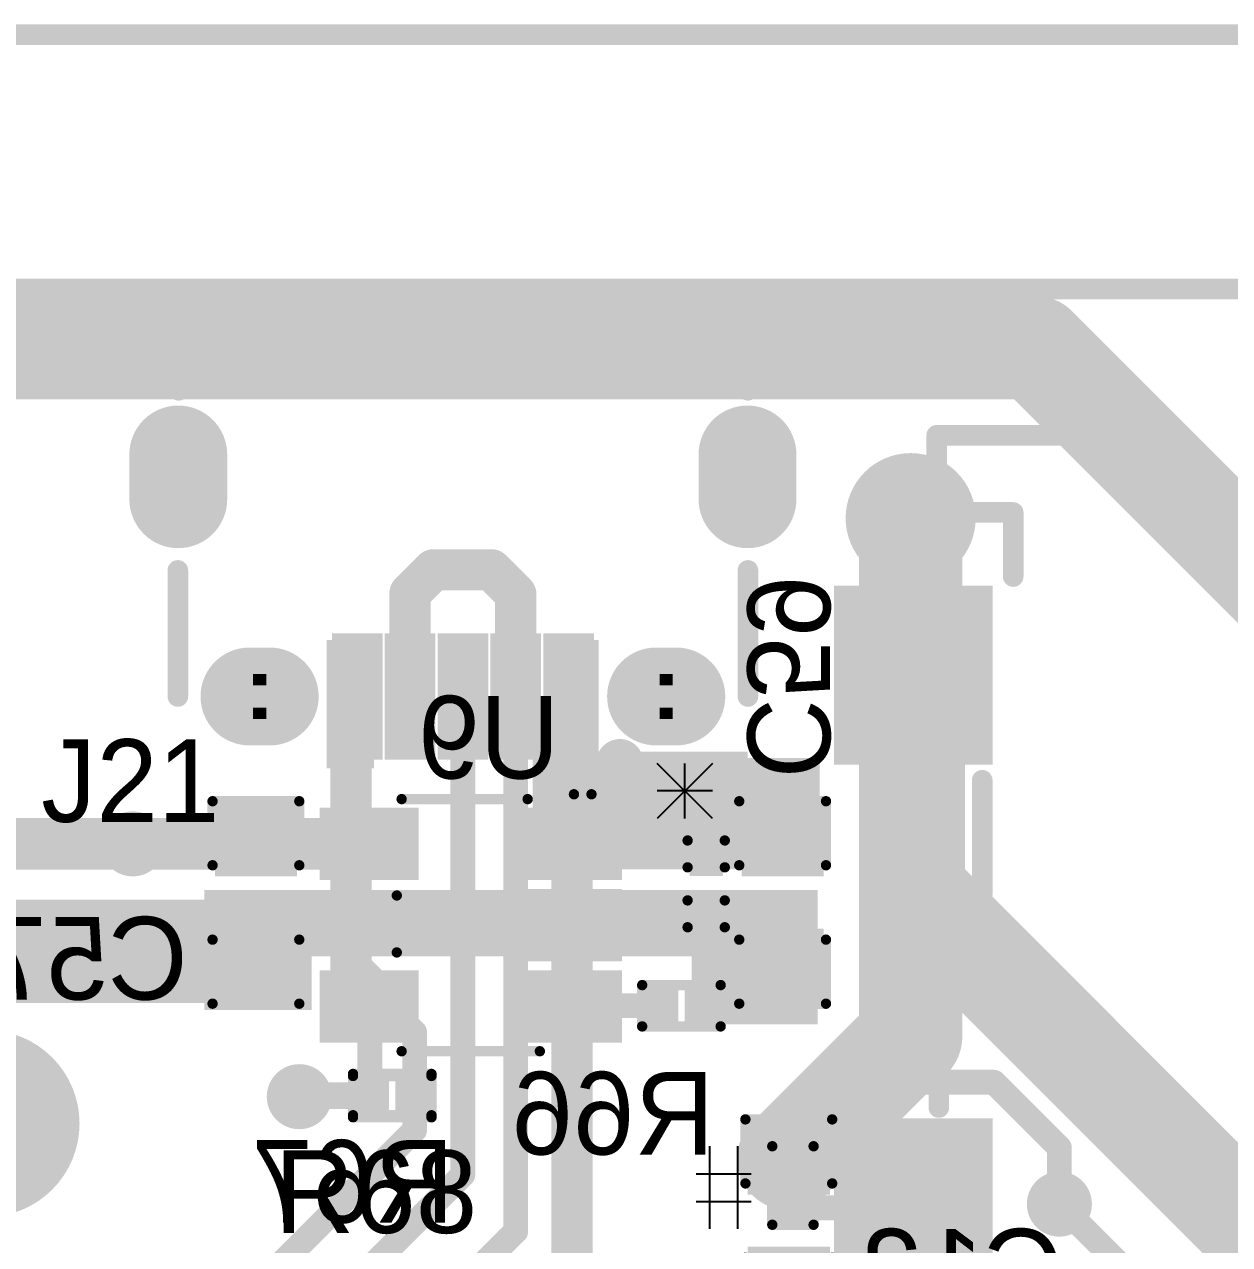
# Model space of a CAD drawing. Header units: millimetres. Extents: x 0.85 to 4.91, y 0.77 to 5.15.
# Drawn here: x 3.887 to 4.47, y 4.537 to 5.128 of the extents above; entities that cross this region are included whole.
import ezdxf

# ---------------------------------------------------------------- set-up
doc = ezdxf.new("R2010")
doc.units = ezdxf.units.MM
doc.header["$MEASUREMENT"] = 0
for name, color, linetype in [('BottomLayer', 5, 'Continuous'), ('BottomOverlay', 54, 'Continuous'), ('BottomPaste', 16, 'Continuous'), ('BottomSolder', 6, 'Continuous'), ('Mechanical1', 6, 'Continuous'), ('Mechanical2', 216, 'Continuous'), ('MultiLayer', 9, 'Continuous'), ('PadHoleLayer', 156, 'Continuous'), ('TopLayer', 1, 'Continuous'), ('TopOverlay', 2, 'Continuous'), ('TopPaste', 8, 'Continuous'), ('TopSolder', 216, 'Continuous'), ('ViaHoleLayer', 16, 'Continuous')]:
    doc.layers.add(name, color=color, linetype=linetype)

# ---------------------------------------------------------------- blocks, each defined once
blk = doc.blocks.new('SJ_43504_SMT_TR_1')
at = {"layer": 'TopLayer'}
for points in [[(-0.19882, 0.13287), (-0.12992, 0.13287), (-0.19882, 0.21161), (-0.12992, 0.21161)], [(0.12992, 0.13287), (0.19882, 0.13287), (0.12992, 0.21161), (0.19882, 0.21161)], [(0.12992, 0.02461), (0.19882, 0.02461), (0.12992, 0.10335), (0.19882, 0.10335)], [(-0.19882, -0.125), (-0.12992, -0.125), (-0.19882, -0.04626), (-0.12992, -0.04626)], [(0.12992, -0.17421), (0.19882, -0.17421), (0.12992, -0.09547), (0.19882, -0.09547)], [(-0.19882, -0.21161), (-0.12992, -0.21161), (-0.19882, -0.13287), (-0.12992, -0.13287)]]:
    blk.add_solid(points, dxfattribs=at)
at = {"layer": 'TopOverlay', "const_width": 0.01}
for points in [[(-0.153, 0.251), (-0.153, 0.28836)], [(-0.153, 0.28836), (-0.089, 0.28836)], [(0.101, 0.289), (0.16, 0.289)], [(0.16, 0.255), (0.16, 0.289)], [(0.124, 0.255), (0.16, 0.255)], [(0.124, 0.223), (0.124, 0.255)], [(-0.153, 0.251), (-0.116, 0.251)], [(-0.116, 0.22), (-0.116, 0.251)], [(-0.131, 0.066), (-0.131, 0.12137)], [(-0.152, 0.066), (-0.131, 0.066)], [(-0.152, -0.037), (-0.152, 0.066)], [(0.145, -0.00313), (0.145, 0.01616)], [(0.145, -0.00313), (0.157, -0.01513)], [(0.157, -0.0853), (0.157, -0.01513)], [(-0.12076, -0.189), (0.12826, -0.189)]]:
    blk.add_lwpolyline(points, dxfattribs=at)
at = {"layer": 'TopOverlay'}
for points, const_width in [([(-0.1555, 0.28836, 1), (-0.1505, 0.28836, 1)], 0.005), ([(-0.1555, 0.28836, 1), (-0.1505, 0.28836, 1)], 0.005), ([(-0.0915, 0.28836, 1), (-0.0865, 0.28836, 1)], 0.005), ([(0.0985, 0.289, 1), (0.1035, 0.289, 1)], 0.005), ([(0.1575, 0.289, 1), (0.1625, 0.289, 1)], 0.005), ([(0.1575, 0.289, 1), (0.1625, 0.289, 1)], 0.005), ([(0.1215, 0.255, 1), (0.1265, 0.255, 1)], 0.005), ([(0.1215, 0.255, 1), (0.1265, 0.255, 1)], 0.005), ([(0.1575, 0.255, 1), (0.1625, 0.255, 1)], 0.005), ([(0.1575, 0.255, 1), (0.1625, 0.255, 1)], 0.005), ([(-0.1555, 0.251, 1), (-0.1505, 0.251, 1)], 0.005), ([(-0.1555, 0.251, 1), (-0.1505, 0.251, 1)], 0.005), ([(-0.1185, 0.251, 1), (-0.1135, 0.251, 1)], 0.005), ([(-0.1185, 0.251, 1), (-0.1135, 0.251, 1)], 0.005), ([(-0.1185, 0.22, 1), (-0.1135, 0.22, 1)], 0.005), ([(0.1215, 0.223, 1), (0.1265, 0.223, 1)], 0.005), ([(0.23604, 0.174, 1), (0.21196, 0.174, 1)], 0.01), ([(0.20946, 0.174, 1), (0.21446, 0.174, 1)], 0.005), ([(0.23354, 0.174, 1), (0.23854, 0.174, 1)], 0.005), ([(-0.1335, 0.12137, 1), (-0.1285, 0.12137, 1)], 0.005), ([(-0.1545, 0.066, 1), (-0.1495, 0.066, 1)], 0.005), ([(-0.1545, 0.066, 1), (-0.1495, 0.066, 1)], 0.005), ([(-0.1335, 0.066, 1), (-0.1285, 0.066, 1)], 0.005), ([(-0.1335, 0.066, 1), (-0.1285, 0.066, 1)], 0.005), ([(0.1425, 0.01616, 1), (0.1475, 0.01616, 1)], 0.005), ([(0.1425, -0.00313, 1), (0.1475, -0.00313, 1)], 0.005), ([(0.1425, -0.00313, 1), (0.1475, -0.00313, 1)], 0.005), ([(0.1545, -0.01513, 1), (0.1595, -0.01513, 1)], 0.005), ([(0.1545, -0.01513, 1), (0.1595, -0.01513, 1)], 0.005), ([(-0.1545, -0.037, 1), (-0.1495, -0.037, 1)], 0.005), ([(0.1545, -0.0853, 1), (0.1595, -0.0853, 1)], 0.005), ([(-0.12326, -0.189, 1), (-0.11826, -0.189, 1)], 0.005), ([(0.12576, -0.189, 1), (0.13076, -0.189, 1)], 0.005)]:
    blk.add_lwpolyline(points, format="xyb", close=True, dxfattribs=dict(at, const_width=const_width))
at = {"layer": 'TopPaste'}
for points in [[(-0.19882, 0.13287), (-0.12992, 0.13287), (-0.19882, 0.21161), (-0.12992, 0.21161)], [(0.12992, 0.13287), (0.19882, 0.13287), (0.12992, 0.21161), (0.19882, 0.21161)], [(0.12992, 0.02461), (0.19882, 0.02461), (0.12992, 0.10335), (0.19882, 0.10335)], [(-0.19882, -0.125), (-0.12992, -0.125), (-0.19882, -0.04626), (-0.12992, -0.04626)], [(0.12992, -0.17421), (0.19882, -0.17421), (0.12992, -0.09547), (0.19882, -0.09547)], [(-0.19882, -0.21161), (-0.12992, -0.21161), (-0.19882, -0.13287), (-0.12992, -0.13287)]]:
    blk.add_solid(points, dxfattribs=at)
at = {"layer": 'TopSolder'}
for points in [[(-0.20282, 0.12887), (-0.12592, 0.12887), (-0.20282, 0.21561), (-0.12592, 0.21561)], [(0.12592, 0.12887), (0.20282, 0.12887), (0.12592, 0.21561), (0.20282, 0.21561)], [(0.12592, 0.02061), (0.20282, 0.02061), (0.12592, 0.10735), (0.20282, 0.10735)], [(-0.20282, -0.129), (-0.12592, -0.129), (-0.20282, -0.04226), (-0.12592, -0.04226)], [(0.12592, -0.17821), (0.20282, -0.17821), (0.12592, -0.09147), (0.20282, -0.09147)], [(-0.20282, -0.21561), (-0.12592, -0.21561), (-0.20282, -0.12887), (-0.12592, -0.12887)]]:
    blk.add_solid(points, dxfattribs=at)
blk = doc.blocks.new('R___0201_39')
at = {"layer": 'TopLayer'}
for points in [[(-0.01614, -0.00728), (-0.00551, -0.00728), (-0.01614, 0.00728), (-0.00551, 0.00728)], [(0.00551, -0.00728), (0.01614, -0.00728), (0.00551, 0.00728), (0.01614, 0.00728)]]:
    blk.add_solid(points, dxfattribs=at)
at = {"layer": 'TopOverlay', "const_width": 0.005}
for points in [[(-0.019, 0.01), (0.019, 0.01)], [(-0.019, -0.01), (-0.019, 0.01)], [(0.019, -0.01), (0.019, 0.01)], [(-0.019, -0.01), (0.019, -0.01)]]:
    blk.add_lwpolyline(points, dxfattribs=at)
at = {"layer": 'TopOverlay', "const_width": 0.0025}
for points in [[(-0.02025, 0.01, 1), (-0.01775, 0.01, 1)], [(-0.02025, 0.01, 1), (-0.01775, 0.01, 1)], [(0.01775, 0.01, 1), (0.02025, 0.01, 1)], [(0.01775, 0.01, 1), (0.02025, 0.01, 1)], [(-0.02025, -0.01, 1), (-0.01775, -0.01, 1)], [(-0.02025, -0.01, 1), (-0.01775, -0.01, 1)], [(0.01775, -0.01, 1), (0.02025, -0.01, 1)], [(0.01775, -0.01, 1), (0.02025, -0.01, 1)]]:
    blk.add_lwpolyline(points, format="xyb", close=True, dxfattribs=at)
at = {"layer": 'TopPaste'}
for points in [[(-0.01614, -0.00728), (-0.00551, -0.00728), (-0.01614, 0.00728), (-0.00551, 0.00728)], [(0.00551, -0.00728), (0.01614, -0.00728), (0.00551, 0.00728), (0.01614, 0.00728)]]:
    blk.add_solid(points, dxfattribs=at)
at = {"layer": 'TopSolder'}
for points in [[(-0.02014, -0.01128), (-0.00151, -0.01128), (-0.02014, 0.01128), (-0.00151, 0.01128)], [(0.00151, -0.01128), (0.02014, -0.01128), (0.00151, 0.01128), (0.02014, 0.01128)]]:
    blk.add_solid(points, dxfattribs=at)
blk = doc.blocks.new('10118194_0001LF_54')
at = {"layer": 'BottomLayer', "const_width": 0.03937}
for points in [[(-0.10335, 0), (-0.0935, 0)], [(0.0935, 0), (0.10335, 0)], [(-0.1378, -0.09547), (-0.1378, -0.11713)], [(0.1378, -0.09547), (0.1378, -0.11713)]]:
    blk.add_lwpolyline(points, dxfattribs=at)
at = {"layer": 'BottomLayer', "const_width": 0.01969}
for points in [[(-0.11319, 0, 1), (-0.0935, 0, 1)], [(-0.10335, 0, 1), (-0.08366, 0, 1)], [(0.08366, 0, 1), (0.10335, 0, 1)], [(0.0935, 0, 1), (0.11319, 0, 1)], [(-0.14764, -0.09547, 1), (-0.12795, -0.09547, 1)], [(0.12795, -0.09547, 1), (0.14764, -0.09547, 1)], [(-0.14764, -0.11713, 1), (-0.12795, -0.11713, 1)], [(0.12795, -0.11713, 1), (0.14764, -0.11713, 1)]]:
    blk.add_lwpolyline(points, format="xyb", close=True, dxfattribs=at)
at = {"layer": 'BottomSolder', "const_width": 0.04737}
for points in [[(-0.10335, 0), (-0.0935, 0)], [(0.0935, 0), (0.10335, 0)], [(-0.1378, -0.09547), (-0.1378, -0.11713)], [(0.1378, -0.09547), (0.1378, -0.11713)]]:
    blk.add_lwpolyline(points, dxfattribs=at)
at = {"layer": 'BottomSolder', "const_width": 0.02369}
for points in [[(-0.11519, 0, 1), (-0.0915, 0, 1)], [(-0.10535, 0, 1), (-0.08166, 0, 1)], [(0.08166, 0, 1), (0.10535, 0, 1)], [(0.0915, 0, 1), (0.11519, 0, 1)], [(-0.14964, -0.09547, 1), (-0.12595, -0.09547, 1)], [(0.12595, -0.09547, 1), (0.14964, -0.09547, 1)], [(-0.14964, -0.11713, 1), (-0.12595, -0.11713, 1)], [(0.12595, -0.11713, 1), (0.14964, -0.11713, 1)]]:
    blk.add_lwpolyline(points, format="xyb", close=True, dxfattribs=at)
at = {"layer": 'MultiLayer', "const_width": 0.03937}
for points in [[(-0.10335, 0), (-0.0935, 0)], [(0.0935, 0), (0.10335, 0)], [(-0.1378, -0.09547), (-0.1378, -0.11713)], [(0.1378, -0.09547), (0.1378, -0.11713)]]:
    blk.add_lwpolyline(points, dxfattribs=at)
at = {"layer": 'MultiLayer', "const_width": 0.01969}
for points in [[(-0.11319, 0, 1), (-0.0935, 0, 1)], [(-0.10335, 0, 1), (-0.08366, 0, 1)], [(0.08366, 0, 1), (0.10335, 0, 1)], [(0.0935, 0, 1), (0.11319, 0, 1)], [(-0.14764, -0.09547, 1), (-0.12795, -0.09547, 1)], [(0.12795, -0.09547, 1), (0.14764, -0.09547, 1)], [(-0.14764, -0.11713, 1), (-0.12795, -0.11713, 1)], [(0.12795, -0.11713, 1), (0.14764, -0.11713, 1)]]:
    blk.add_lwpolyline(points, format="xyb", close=True, dxfattribs=at)
at = {"layer": 'PadHoleLayer'}
for points, const_width in [([(-0.10162, 0.00812), (-0.09523, 0.00812, -1), (-0.09523, -0.00812), (-0.10162, -0.00812, -1)], 0.00541), ([(0.09523, 0.00812), (0.10162, 0.00812, -1), (0.10162, -0.00812), (0.09523, -0.00812, -1)], 0.00541), ([(-0.13041, -0.09596), (-0.13041, -0.11663, -1), (-0.14518, -0.11663), (-0.14518, -0.09596, -1)], 0.00492), ([(0.14518, -0.09596), (0.14518, -0.11663, -1), (0.13041, -0.11663), (0.13041, -0.09596, -1)], 0.00492)]:
    blk.add_lwpolyline(points, format="xyb", close=True, dxfattribs=dict(at, const_width=const_width))
at = {"layer": 'TopLayer', "const_width": 0.03937}
for points in [[(-0.10335, 0), (-0.0935, 0)], [(0.0935, 0), (0.10335, 0)], [(-0.1378, -0.09547), (-0.1378, -0.11713)], [(0.1378, -0.09547), (0.1378, -0.11713)]]:
    blk.add_lwpolyline(points, dxfattribs=at)
at = {"layer": 'TopLayer', "const_width": 0.01969}
for points in [[(-0.11319, 0, 1), (-0.0935, 0, 1)], [(-0.10335, 0, 1), (-0.08366, 0, 1)], [(0.08366, 0, 1), (0.10335, 0, 1)], [(0.0935, 0, 1), (0.11319, 0, 1)], [(-0.14764, -0.09547, 1), (-0.12795, -0.09547, 1)], [(0.12795, -0.09547, 1), (0.14764, -0.09547, 1)], [(-0.14764, -0.11713, 1), (-0.12795, -0.11713, 1)], [(0.12795, -0.11713, 1), (0.14764, -0.11713, 1)]]:
    blk.add_lwpolyline(points, format="xyb", close=True, dxfattribs=at)
at = {"layer": 'TopLayer'}
for points in [[(-0.05945, -0.02657), (-0.04291, -0.02657), (-0.05945, 0.02657), (-0.04291, 0.02657)], [(-0.03386, -0.02657), (-0.01732, -0.02657), (-0.03386, 0.02657), (-0.01732, 0.02657)], [(-0.00827, -0.02657), (0.00827, -0.02657), (-0.00827, 0.02657), (0.00827, 0.02657)], [(0.01732, -0.02657), (0.03386, -0.02657), (0.01732, 0.02657), (0.03386, 0.02657)], [(0.04291, -0.02657), (0.05945, -0.02657), (0.04291, 0.02657), (0.05945, 0.02657)]]:
    blk.add_solid(points, dxfattribs=at)
at = {"layer": 'TopOverlay'}
for points, const_width in [([(-0.0696, 0.032, 1), (-0.0824, 0.032, 1)], 0.01), ([(-0.0849, 0.032, 1), (-0.0799, 0.032, 1)], 0.005), ([(-0.0721, 0.032, 1), (-0.0671, 0.032, 1)], 0.005), ([(-0.1405, 0, 1), (-0.1355, 0, 1)], 0.005), ([(0.1355, 0, 1), (0.1405, 0, 1)], 0.005), ([(-0.1405, -0.061, 1), (-0.1355, -0.061, 1)], 0.005), ([(0.1355, -0.061, 1), (0.1405, -0.061, 1)], 0.005), ([(-0.1405, -0.14823, 1), (-0.1355, -0.14823, 1)], 0.005), ([(0.13509, -0.14823, 1), (0.14009, -0.14823, 1)], 0.005), ([(-0.1405, -0.1876, 1), (-0.1355, -0.1876, 1)], 0.005), ([(-0.1405, -0.1876, 1), (-0.1355, -0.1876, 1)], 0.005), ([(-0.1405, -0.188, 1), (-0.1355, -0.188, 1)], 0.005), ([(-0.1405, -0.188, 1), (-0.1355, -0.188, 1)], 0.005), ([(0.13509, -0.1876, 1), (0.14009, -0.1876, 1)], 0.005), ([(0.13509, -0.188, 1), (0.14009, -0.188, 1)], 0.005), ([(-0.1495, -0.197, 1), (-0.1445, -0.197, 1)], 0.005), ([(-0.1495, -0.197, 1), (-0.1445, -0.197, 1)], 0.005), ([(0.14409, -0.197, 1), (0.14909, -0.197, 1)], 0.005), ([(0.14409, -0.197, 1), (0.14909, -0.197, 1)], 0.005)]:
    blk.add_lwpolyline(points, format="xyb", close=True, dxfattribs=dict(at, const_width=const_width))
at = {"layer": 'TopOverlay', "const_width": 0.01}
for points in [[(-0.138, 0), (-0.138, -0.061)], [(0.138, 0), (0.138, -0.061)], [(-0.138, -0.14823), (-0.138, -0.1876)], [(0.13759, -0.14823), (0.13759, -0.1876)], [(-0.138, -0.188), (-0.147, -0.197)], [(-0.138, -0.1876), (-0.138, -0.188)], [(0.14659, -0.197), (0.13759, -0.188)], [(0.14659, -0.197), (-0.147, -0.197)]]:
    blk.add_lwpolyline(points, dxfattribs=at)
at = {"layer": 'TopPaste'}
for points in [[(-0.05945, -0.02657), (-0.04291, -0.02657), (-0.05945, 0.02657), (-0.04291, 0.02657)], [(-0.03386, -0.02657), (-0.01732, -0.02657), (-0.03386, 0.02657), (-0.01732, 0.02657)], [(-0.00827, -0.02657), (0.00827, -0.02657), (-0.00827, 0.02657), (0.00827, 0.02657)], [(0.01732, -0.02657), (0.03386, -0.02657), (0.01732, 0.02657), (0.03386, 0.02657)], [(0.04291, -0.02657), (0.05945, -0.02657), (0.04291, 0.02657), (0.05945, 0.02657)]]:
    blk.add_solid(points, dxfattribs=at)
at = {"layer": 'TopSolder', "const_width": 0.04737}
for points in [[(-0.10335, 0), (-0.0935, 0)], [(0.0935, 0), (0.10335, 0)], [(-0.1378, -0.09547), (-0.1378, -0.11713)], [(0.1378, -0.09547), (0.1378, -0.11713)]]:
    blk.add_lwpolyline(points, dxfattribs=at)
at = {"layer": 'TopSolder', "const_width": 0.02369}
for points in [[(-0.11519, 0, 1), (-0.0915, 0, 1)], [(-0.10535, 0, 1), (-0.08166, 0, 1)], [(0.08166, 0, 1), (0.10535, 0, 1)], [(0.0915, 0, 1), (0.11519, 0, 1)], [(-0.14964, -0.09547, 1), (-0.12595, -0.09547, 1)], [(0.12595, -0.09547, 1), (0.14964, -0.09547, 1)], [(-0.14964, -0.11713, 1), (-0.12595, -0.11713, 1)], [(0.12595, -0.11713, 1), (0.14964, -0.11713, 1)]]:
    blk.add_lwpolyline(points, format="xyb", close=True, dxfattribs=at)
at = {"layer": 'TopSolder'}
for points in [[(-0.06345, -0.03057), (-0.03891, -0.03057), (-0.06345, 0.03057), (-0.03891, 0.03057)], [(-0.03786, -0.03057), (-0.01332, -0.03057), (-0.03786, 0.03057), (-0.01332, 0.03057)], [(-0.01227, -0.03057), (0.01227, -0.03057), (-0.01227, 0.03057), (0.01227, 0.03057)], [(0.01332, -0.03057), (0.03786, -0.03057), (0.01332, 0.03057), (0.03786, 0.03057)], [(0.03891, -0.03057), (0.06345, -0.03057), (0.03891, 0.03057), (0.06345, 0.03057)]]:
    blk.add_solid(points, dxfattribs=at)
blk = doc.blocks.new('R___0201_B_125')
at = {"layer": 'BottomLayer'}
for points in [[(-0.01614, -0.00728), (-0.00551, -0.00728), (-0.01614, 0.00728), (-0.00551, 0.00728)], [(0.00551, -0.00728), (0.01614, -0.00728), (0.00551, 0.00728), (0.01614, 0.00728)]]:
    blk.add_solid(points, dxfattribs=at)
at = {"layer": 'BottomOverlay', "const_width": 0.005}
for points in [[(-0.019, 0.01), (0.019, 0.01)], [(-0.019, -0.01), (-0.019, 0.01)], [(0.019, -0.01), (0.019, 0.01)], [(-0.019, -0.01), (0.019, -0.01)]]:
    blk.add_lwpolyline(points, dxfattribs=at)
at = {"layer": 'BottomOverlay', "const_width": 0.0025}
for points in [[(-0.02025, 0.01, 1), (-0.01775, 0.01, 1)], [(-0.02025, 0.01, 1), (-0.01775, 0.01, 1)], [(0.01775, 0.01, 1), (0.02025, 0.01, 1)], [(0.01775, 0.01, 1), (0.02025, 0.01, 1)], [(-0.02025, -0.01, 1), (-0.01775, -0.01, 1)], [(-0.02025, -0.01, 1), (-0.01775, -0.01, 1)], [(0.01775, -0.01, 1), (0.02025, -0.01, 1)], [(0.01775, -0.01, 1), (0.02025, -0.01, 1)]]:
    blk.add_lwpolyline(points, format="xyb", close=True, dxfattribs=at)
at = {"layer": 'BottomPaste'}
for points in [[(-0.01614, -0.00728), (-0.00551, -0.00728), (-0.01614, 0.00728), (-0.00551, 0.00728)], [(0.00551, -0.00728), (0.01614, -0.00728), (0.00551, 0.00728), (0.01614, 0.00728)]]:
    blk.add_solid(points, dxfattribs=at)
at = {"layer": 'BottomSolder'}
for points in [[(-0.02014, -0.01128), (-0.00151, -0.01128), (-0.02014, 0.01128), (-0.00151, 0.01128)], [(0.00151, -0.01128), (0.02014, -0.01128), (0.00151, 0.01128), (0.02014, 0.01128)]]:
    blk.add_solid(points, dxfattribs=at)
blk = doc.blocks.new('87583_2010BLF_128')
at = {"layer": 'BottomSolder'}
for points in [[(-0.26266, -0.07447), (-0.25466, -0.07447), (-0.26266, -0.06647), (-0.25466, -0.06647)], [(0.26266, -0.06647), (0.25466, -0.06647), (0.26266, -0.07447), (0.25466, -0.07447)]]:
    blk.add_solid(points, dxfattribs=at)
at = {"layer": 'PadHoleLayer', "const_width": 0.04528}
for points in [[(-0.2813, -0.07047, 1), (-0.23602, -0.07047, 1)], [(0.23602, -0.07047, 1), (0.2813, -0.07047, 1)]]:
    blk.add_lwpolyline(points, format="xyb", close=True, dxfattribs=at)
at = {"layer": 'TopLayer'}
for points in [[(-0.15984, 0.01378), (-0.11575, 0.01378), (-0.15984, 0.12717), (-0.11575, 0.12717)], [(-0.06142, 0.01378), (-0.01732, 0.01378), (-0.06142, 0.12717), (-0.01732, 0.12717)], [(0.01732, 0.01378), (0.06142, 0.01378), (0.01732, 0.12717), (0.06142, 0.12717)], [(0.15984, 0.12717), (0.11575, 0.12717), (0.15984, 0.01378), (0.11575, 0.01378)]]:
    blk.add_solid(points, dxfattribs=at)
at = {"layer": 'TopOverlay'}
for points, const_width in [([(-0.17193, 0.108, 1), (-0.18607, 0.108, 1)], 0.01), ([(-0.18857, 0.108, 1), (-0.18357, 0.108, 1)], 0.005), ([(-0.17443, 0.108, 1), (-0.16943, 0.108, 1)], 0.005), ([(-0.2625, 0.086, 1), (-0.2575, 0.086, 1)], 0.005), ([(-0.2625, 0.086, 1), (-0.2575, 0.086, 1)], 0.005), ([(-0.1765, 0.086, 1), (-0.1715, 0.086, 1)], 0.005), ([(0.1715, 0.086, 1), (0.1765, 0.086, 1)], 0.005), ([(0.2575, 0.086, 1), (0.2625, 0.086, 1)], 0.005), ([(0.2575, 0.086, 1), (0.2625, 0.086, 1)], 0.005), ([(-0.2625, -0.015, 1), (-0.2575, -0.015, 1)], 0.005), ([(0.2575, -0.015, 1), (0.2625, -0.015, 1)], 0.005), ([(-0.2625, -0.12594, 1), (-0.2575, -0.12594, 1)], 0.005), ([(0.2575, -0.12594, 1), (0.2625, -0.12594, 1)], 0.005), ([(-0.2625, -0.453, 1), (-0.2575, -0.453, 1)], 0.005), ([(-0.2625, -0.453, 1), (-0.2575, -0.453, 1)], 0.005), ([(0.2575, -0.453, 1), (0.2625, -0.453, 1)], 0.005), ([(0.2575, -0.453, 1), (0.2625, -0.453, 1)], 0.005), ([(-0.2835, -0.474, 1), (-0.2785, -0.474, 1)], 0.005), ([(-0.2835, -0.474, 1), (-0.2785, -0.474, 1)], 0.005), ([(0.2785, -0.474, 1), (0.2835, -0.474, 1)], 0.005), ([(0.2785, -0.474, 1), (0.2835, -0.474, 1)], 0.005)]:
    blk.add_lwpolyline(points, format="xyb", close=True, dxfattribs=dict(at, const_width=const_width))
at = {"layer": 'TopOverlay', "const_width": 0.01}
for points in [[(-0.174, 0.086), (-0.26, 0.086)], [(-0.26, 0.086), (-0.26, -0.015)], [(0.26, 0.086), (0.174, 0.086)], [(0.26, 0.086), (0.26, -0.015)], [(-0.26, -0.12594), (-0.26, -0.453)], [(0.26, -0.12594), (0.26, -0.453)], [(-0.26, -0.453), (-0.281, -0.474)], [(0.281, -0.474), (0.26, -0.453)], [(0.281, -0.474), (-0.281, -0.474)]]:
    blk.add_lwpolyline(points, dxfattribs=at)
at = {"layer": 'TopPaste'}
for points in [[(-0.15984, 0.01378), (-0.11575, 0.01378), (-0.15984, 0.12717), (-0.11575, 0.12717)], [(-0.06142, 0.01378), (-0.01732, 0.01378), (-0.06142, 0.12717), (-0.01732, 0.12717)], [(0.01732, 0.01378), (0.06142, 0.01378), (0.01732, 0.12717), (0.06142, 0.12717)], [(0.15984, 0.12717), (0.11575, 0.12717), (0.15984, 0.01378), (0.11575, 0.01378)]]:
    blk.add_solid(points, dxfattribs=at)
at = {"layer": 'TopSolder'}
for points in [[(-0.16384, 0.00978), (-0.11175, 0.00978), (-0.16384, 0.13117), (-0.11175, 0.13117)], [(-0.06542, 0.00978), (-0.01332, 0.00978), (-0.06542, 0.13117), (-0.01332, 0.13117)], [(0.01332, 0.00978), (0.06542, 0.00978), (0.01332, 0.13117), (0.06542, 0.13117)], [(0.16384, 0.13117), (0.11175, 0.13117), (0.16384, 0.00978), (0.11175, 0.00978)], [(-0.26266, -0.07447), (-0.25466, -0.07447), (-0.26266, -0.06647), (-0.25466, -0.06647)], [(0.26266, -0.06647), (0.25466, -0.06647), (0.26266, -0.07447), (0.25466, -0.07447)]]:
    blk.add_solid(points, dxfattribs=at)
blk = doc.blocks.new('SOT23_5_B_137')
at = {"layer": 'BottomLayer'}
for points in [[(-0.02921, 0.02587), (-0.02921, 0.05287), (-0.06921, 0.02587), (-0.06921, 0.05287)], [(0.06921, 0.02587), (0.06921, 0.05287), (0.02921, 0.02587), (0.02921, 0.05287)], [(-0.02921, -0.0135), (-0.02921, 0.0135), (-0.06921, -0.0135), (-0.06921, 0.0135)], [(-0.02921, -0.05287), (-0.02921, -0.02587), (-0.06921, -0.05287), (-0.06921, -0.02587)], [(0.06921, -0.05287), (0.06921, -0.02587), (0.02921, -0.05287), (0.02921, -0.02587)]]:
    blk.add_solid(points, dxfattribs=at)
at = {"layer": 'BottomOverlay', "const_width": 0.005}
for points in [[(0.03346, 0.06102), (-0.03346, 0.06102)], [(0.03579, 0.01319), (0.03579, -0.01437)], [(0.03346, -0.06102), (-0.02756, -0.06102)]]:
    blk.add_lwpolyline(points, dxfattribs=at)
at = {"layer": 'BottomOverlay'}
for points, const_width in [([(-0.03471, 0.06102, 1), (-0.03221, 0.06102, 1)], 0.0025), ([(0.03221, 0.06102, 1), (0.03471, 0.06102, 1)], 0.0025), ([(0.03454, 0.01319, 1), (0.03704, 0.01319, 1)], 0.0025), ([(0.03454, -0.01437, 1), (0.03704, -0.01437, 1)], 0.0025), ([(-0.04997, -0.06337, 1), (-0.05846, -0.06337, 1)], 0.005), ([(-0.02881, -0.06102, 1), (-0.02631, -0.06102, 1)], 0.0025), ([(0.03221, -0.06102, 1), (0.03471, -0.06102, 1)], 0.0025), ([(-0.05971, -0.06337, 1), (-0.05721, -0.06337, 1)], 0.0025), ([(-0.05122, -0.06337, 1), (-0.04872, -0.06337, 1)], 0.0025)]:
    blk.add_lwpolyline(points, format="xyb", close=True, dxfattribs=dict(at, const_width=const_width))
at = {"layer": 'BottomPaste'}
for points in [[(-0.02921, 0.02587), (-0.02921, 0.05287), (-0.06921, 0.02587), (-0.06921, 0.05287)], [(0.06921, 0.02587), (0.06921, 0.05287), (0.02921, 0.02587), (0.02921, 0.05287)], [(-0.02921, -0.0135), (-0.02921, 0.0135), (-0.06921, -0.0135), (-0.06921, 0.0135)], [(-0.02921, -0.05287), (-0.02921, -0.02587), (-0.06921, -0.05287), (-0.06921, -0.02587)], [(0.06921, -0.05287), (0.06921, -0.02587), (0.02921, -0.05287), (0.02921, -0.02587)]]:
    blk.add_solid(points, dxfattribs=at)
at = {"layer": 'BottomSolder'}
for points in [[(-0.02521, 0.02187), (-0.02521, 0.05687), (-0.07321, 0.02187), (-0.07321, 0.05687)], [(0.07321, 0.02187), (0.07321, 0.05687), (0.02521, 0.02187), (0.02521, 0.05687)], [(-0.02521, -0.0175), (-0.02521, 0.0175), (-0.07321, -0.0175), (-0.07321, 0.0175)], [(-0.02521, -0.05687), (-0.02521, -0.02187), (-0.07321, -0.05687), (-0.07321, -0.02187)], [(0.07321, -0.05687), (0.07321, -0.02187), (0.02521, -0.05687), (0.02521, -0.02187)]]:
    blk.add_solid(points, dxfattribs=at)
blk = doc.blocks.new('R___0201_148')
at = {"layer": 'TopLayer'}
for points in [[(-0.01614, -0.00728), (-0.00551, -0.00728), (-0.01614, 0.00728), (-0.00551, 0.00728)], [(0.00551, -0.00728), (0.01614, -0.00728), (0.00551, 0.00728), (0.01614, 0.00728)]]:
    blk.add_solid(points, dxfattribs=at)
at = {"layer": 'TopOverlay', "const_width": 0.005}
for points in [[(-0.019, 0.01), (-0.019, -0.01)], [(-0.019, 0.01), (0.019, 0.01)], [(0.019, 0.01), (0.019, -0.01)], [(-0.019, -0.01), (0.019, -0.01)]]:
    blk.add_lwpolyline(points, dxfattribs=at)
at = {"layer": 'TopOverlay', "const_width": 0.0025}
for points in [[(-0.02025, 0.01, 1), (-0.01775, 0.01, 1)], [(-0.02025, 0.01, 1), (-0.01775, 0.01, 1)], [(0.01775, 0.01, 1), (0.02025, 0.01, 1)], [(0.01775, 0.01, 1), (0.02025, 0.01, 1)], [(-0.02025, -0.01, 1), (-0.01775, -0.01, 1)], [(-0.02025, -0.01, 1), (-0.01775, -0.01, 1)], [(0.01775, -0.01, 1), (0.02025, -0.01, 1)], [(0.01775, -0.01, 1), (0.02025, -0.01, 1)]]:
    blk.add_lwpolyline(points, format="xyb", close=True, dxfattribs=at)
at = {"layer": 'TopPaste'}
for points in [[(-0.01614, -0.00728), (-0.00551, -0.00728), (-0.01614, 0.00728), (-0.00551, 0.00728)], [(0.00551, -0.00728), (0.01614, -0.00728), (0.00551, 0.00728), (0.01614, 0.00728)]]:
    blk.add_solid(points, dxfattribs=at)
at = {"layer": 'TopSolder'}
for points in [[(-0.02014, -0.01128), (-0.00151, -0.01128), (-0.02014, 0.01128), (-0.00151, 0.01128)], [(0.00151, -0.01128), (0.02014, -0.01128), (0.00151, 0.01128), (0.02014, 0.01128)]]:
    blk.add_solid(points, dxfattribs=at)
blk = doc.blocks.new('R___0201_B_164')
at = {"layer": 'BottomLayer'}
for points in [[(-0.01614, -0.00728), (-0.00551, -0.00728), (-0.01614, 0.00728), (-0.00551, 0.00728)], [(0.00551, -0.00728), (0.01614, -0.00728), (0.00551, 0.00728), (0.01614, 0.00728)]]:
    blk.add_solid(points, dxfattribs=at)
at = {"layer": 'BottomOverlay', "const_width": 0.005}
for points in [[(-0.019, 0.01), (0.019, 0.01)], [(-0.019, -0.01), (-0.019, 0.01)], [(0.019, -0.01), (0.019, 0.01)], [(-0.019, -0.01), (0.019, -0.01)]]:
    blk.add_lwpolyline(points, dxfattribs=at)
at = {"layer": 'BottomOverlay', "const_width": 0.0025}
for points in [[(-0.02025, 0.01, 1), (-0.01775, 0.01, 1)], [(-0.02025, 0.01, 1), (-0.01775, 0.01, 1)], [(0.01775, 0.01, 1), (0.02025, 0.01, 1)], [(0.01775, 0.01, 1), (0.02025, 0.01, 1)], [(-0.02025, -0.01, 1), (-0.01775, -0.01, 1)], [(-0.02025, -0.01, 1), (-0.01775, -0.01, 1)], [(0.01775, -0.01, 1), (0.02025, -0.01, 1)], [(0.01775, -0.01, 1), (0.02025, -0.01, 1)]]:
    blk.add_lwpolyline(points, format="xyb", close=True, dxfattribs=at)
at = {"layer": 'BottomPaste'}
for points in [[(-0.01614, -0.00728), (-0.00551, -0.00728), (-0.01614, 0.00728), (-0.00551, 0.00728)], [(0.00551, -0.00728), (0.01614, -0.00728), (0.00551, 0.00728), (0.01614, 0.00728)]]:
    blk.add_solid(points, dxfattribs=at)
at = {"layer": 'BottomSolder'}
for points in [[(-0.02014, -0.01128), (-0.00151, -0.01128), (-0.02014, 0.01128), (-0.00151, 0.01128)], [(0.00151, -0.01128), (0.02014, -0.01128), (0.00151, 0.01128), (0.02014, 0.01128)]]:
    blk.add_solid(points, dxfattribs=at)
blk = doc.blocks.new('C__0603_B_223')
at = {"layer": 'BottomLayer'}
for points in [[(-0.015, -0.0175), (-0.015, 0.0175), (-0.045, -0.0175), (-0.045, 0.0175)], [(0.045, -0.0175), (0.045, 0.0175), (0.015, -0.0175), (0.015, 0.0175)]]:
    blk.add_solid(points, dxfattribs=at)
at = {"layer": 'BottomOverlay', "const_width": 0.005}
for points in [[(-0.049, 0.021), (-0.018, 0.021)], [(-0.049, 0.021), (-0.049, -0.021)], [(0.018, 0.021), (0.049, 0.021)], [(0.049, 0.021), (0.049, -0.021)], [(-0.049, -0.021), (-0.018, -0.021)], [(0.018, -0.021), (0.049, -0.021)]]:
    blk.add_lwpolyline(points, dxfattribs=at)
at = {"layer": 'BottomOverlay', "const_width": 0.0025}
for points in [[(-0.05025, 0.021, 1), (-0.04775, 0.021, 1)], [(-0.05025, 0.021, 1), (-0.04775, 0.021, 1)], [(-0.01925, 0.021, 1), (-0.01675, 0.021, 1)], [(0.01675, 0.021, 1), (0.01925, 0.021, 1)], [(0.04775, 0.021, 1), (0.05025, 0.021, 1)], [(0.04775, 0.021, 1), (0.05025, 0.021, 1)], [(-0.05025, -0.021, 1), (-0.04775, -0.021, 1)], [(-0.05025, -0.021, 1), (-0.04775, -0.021, 1)], [(-0.01925, -0.021, 1), (-0.01675, -0.021, 1)], [(0.01675, -0.021, 1), (0.01925, -0.021, 1)], [(0.04775, -0.021, 1), (0.05025, -0.021, 1)], [(0.04775, -0.021, 1), (0.05025, -0.021, 1)]]:
    blk.add_lwpolyline(points, format="xyb", close=True, dxfattribs=at)
at = {"layer": 'BottomPaste'}
for points in [[(-0.015, -0.0175), (-0.015, 0.0175), (-0.045, -0.0175), (-0.045, 0.0175)], [(0.045, -0.0175), (0.045, 0.0175), (0.015, -0.0175), (0.015, 0.0175)]]:
    blk.add_solid(points, dxfattribs=at)
at = {"layer": 'BottomSolder'}
for points in [[(-0.01264, -0.01986), (-0.01264, 0.01986), (-0.04736, -0.01986), (-0.04736, 0.01986)], [(0.04736, -0.01986), (0.04736, 0.01986), (0.01264, -0.01986), (0.01264, 0.01986)]]:
    blk.add_solid(points, dxfattribs=at)
blk = doc.blocks.new('C__0603_B_230')
at = {"layer": 'BottomLayer'}
for points in [[(-0.015, -0.0175), (-0.015, 0.0175), (-0.045, -0.0175), (-0.045, 0.0175)], [(0.045, -0.0175), (0.045, 0.0175), (0.015, -0.0175), (0.015, 0.0175)]]:
    blk.add_solid(points, dxfattribs=at)
at = {"layer": 'BottomOverlay', "const_width": 0.005}
for points in [[(-0.018, 0.021), (-0.049, 0.021)], [(-0.049, -0.021), (-0.049, 0.021)], [(0.049, 0.021), (0.018, 0.021)], [(0.049, -0.021), (0.049, 0.021)], [(-0.018, -0.021), (-0.049, -0.021)], [(0.049, -0.021), (0.018, -0.021)]]:
    blk.add_lwpolyline(points, dxfattribs=at)
at = {"layer": 'BottomOverlay', "const_width": 0.0025}
for points in [[(-0.05025, 0.021, 1), (-0.04775, 0.021, 1)], [(-0.05025, 0.021, 1), (-0.04775, 0.021, 1)], [(-0.01925, 0.021, 1), (-0.01675, 0.021, 1)], [(0.01675, 0.021, 1), (0.01925, 0.021, 1)], [(0.04775, 0.021, 1), (0.05025, 0.021, 1)], [(0.04775, 0.021, 1), (0.05025, 0.021, 1)], [(-0.05025, -0.021, 1), (-0.04775, -0.021, 1)], [(-0.05025, -0.021, 1), (-0.04775, -0.021, 1)], [(-0.01925, -0.021, 1), (-0.01675, -0.021, 1)], [(0.01675, -0.021, 1), (0.01925, -0.021, 1)], [(0.04775, -0.021, 1), (0.05025, -0.021, 1)], [(0.04775, -0.021, 1), (0.05025, -0.021, 1)]]:
    blk.add_lwpolyline(points, format="xyb", close=True, dxfattribs=at)
at = {"layer": 'BottomPaste'}
for points in [[(-0.015, -0.0175), (-0.015, 0.0175), (-0.045, -0.0175), (-0.045, 0.0175)], [(0.045, -0.0175), (0.045, 0.0175), (0.015, -0.0175), (0.015, 0.0175)]]:
    blk.add_solid(points, dxfattribs=at)
at = {"layer": 'BottomSolder'}
for points in [[(-0.01264, -0.01986), (-0.01264, 0.01986), (-0.04736, -0.01986), (-0.04736, 0.01986)], [(0.04736, -0.01986), (0.04736, 0.01986), (0.01264, -0.01986), (0.01264, 0.01986)]]:
    blk.add_solid(points, dxfattribs=at)
blk = doc.blocks.new('CAP_0201_B_231')
at = {"layer": 'BottomLayer'}
for points in [[(-0.01772, -0.00591), (-0.00591, -0.00591), (-0.01772, 0.00591), (-0.00591, 0.00591)], [(0.00591, -0.00591), (0.01772, -0.00591), (0.00591, 0.00591), (0.01772, 0.00591)]]:
    blk.add_solid(points, dxfattribs=at)
at = {"layer": 'BottomOverlay', "const_width": 0.005}
for points in [[(-0.008, 0.009), (-0.021, 0.009)], [(-0.021, -0.009), (-0.021, 0.009)], [(0.021, 0.009), (0.008, 0.009)], [(0.021, -0.009), (0.021, 0.009)], [(-0.008, -0.009), (-0.021, -0.009)], [(0.021, -0.009), (0.008, -0.009)]]:
    blk.add_lwpolyline(points, dxfattribs=at)
at = {"layer": 'BottomOverlay', "const_width": 0.0025}
for points in [[(-0.02225, 0.009, 1), (-0.01975, 0.009, 1)], [(-0.02225, 0.009, 1), (-0.01975, 0.009, 1)], [(-0.00925, 0.009, 1), (-0.00675, 0.009, 1)], [(0.00675, 0.009, 1), (0.00925, 0.009, 1)], [(0.01975, 0.009, 1), (0.02225, 0.009, 1)], [(0.01975, 0.009, 1), (0.02225, 0.009, 1)], [(-0.02225, -0.009, 1), (-0.01975, -0.009, 1)], [(-0.02225, -0.009, 1), (-0.01975, -0.009, 1)], [(-0.00925, -0.009, 1), (-0.00675, -0.009, 1)], [(0.00675, -0.009, 1), (0.00925, -0.009, 1)], [(0.01975, -0.009, 1), (0.02225, -0.009, 1)], [(0.01975, -0.009, 1), (0.02225, -0.009, 1)]]:
    blk.add_lwpolyline(points, format="xyb", close=True, dxfattribs=at)
at = {"layer": 'BottomPaste'}
for points in [[(-0.01772, -0.00591), (-0.00591, -0.00591), (-0.01772, 0.00591), (-0.00591, 0.00591)], [(0.00591, -0.00591), (0.01772, -0.00591), (0.00591, 0.00591), (0.01772, 0.00591)]]:
    blk.add_solid(points, dxfattribs=at)
at = {"layer": 'BottomSolder'}
for points in [[(-0.01988, -0.00807), (-0.00374, -0.00807), (-0.01988, 0.00807), (-0.00374, 0.00807)], [(0.00374, -0.00807), (0.01988, -0.00807), (0.00374, 0.00807), (0.01988, 0.00807)]]:
    blk.add_solid(points, dxfattribs=at)
blk = doc.blocks.new('C__0603_B_232')
at = {"layer": 'BottomLayer'}
for points in [[(-0.015, -0.0175), (-0.015, 0.0175), (-0.045, -0.0175), (-0.045, 0.0175)], [(0.045, -0.0175), (0.045, 0.0175), (0.015, -0.0175), (0.015, 0.0175)]]:
    blk.add_solid(points, dxfattribs=at)
at = {"layer": 'BottomOverlay', "const_width": 0.005}
for points in [[(-0.049, -0.021), (-0.049, 0.021)], [(-0.018, 0.021), (-0.049, 0.021)], [(0.049, 0.021), (0.018, 0.021)], [(0.049, -0.021), (0.049, 0.021)], [(-0.018, -0.021), (-0.049, -0.021)], [(0.049, -0.021), (0.018, -0.021)]]:
    blk.add_lwpolyline(points, dxfattribs=at)
at = {"layer": 'BottomOverlay', "const_width": 0.0025}
for points in [[(-0.05025, 0.021, 1), (-0.04775, 0.021, 1)], [(-0.05025, 0.021, 1), (-0.04775, 0.021, 1)], [(-0.01925, 0.021, 1), (-0.01675, 0.021, 1)], [(0.01675, 0.021, 1), (0.01925, 0.021, 1)], [(0.04775, 0.021, 1), (0.05025, 0.021, 1)], [(0.04775, 0.021, 1), (0.05025, 0.021, 1)], [(-0.05025, -0.021, 1), (-0.04775, -0.021, 1)], [(-0.05025, -0.021, 1), (-0.04775, -0.021, 1)], [(-0.01925, -0.021, 1), (-0.01675, -0.021, 1)], [(0.01675, -0.021, 1), (0.01925, -0.021, 1)], [(0.04775, -0.021, 1), (0.05025, -0.021, 1)], [(0.04775, -0.021, 1), (0.05025, -0.021, 1)]]:
    blk.add_lwpolyline(points, format="xyb", close=True, dxfattribs=at)
at = {"layer": 'BottomPaste'}
for points in [[(-0.015, -0.0175), (-0.015, 0.0175), (-0.045, -0.0175), (-0.045, 0.0175)], [(0.045, -0.0175), (0.045, 0.0175), (0.015, -0.0175), (0.015, 0.0175)]]:
    blk.add_solid(points, dxfattribs=at)
at = {"layer": 'BottomSolder'}
for points in [[(-0.01264, -0.01986), (-0.01264, 0.01986), (-0.04736, -0.01986), (-0.04736, 0.01986)], [(0.04736, -0.01986), (0.04736, 0.01986), (0.01264, -0.01986), (0.01264, 0.01986)]]:
    blk.add_solid(points, dxfattribs=at)

msp = doc.modelspace()

# ---------------------------------------------------------------- linework, layer by layer
at = {"layer": 'BottomLayer'}
for points, const_width in [([(4.30025, 4.889, 1), (4.33175, 4.889, 1)], 0.0315), ([(4.3035, 4.889, 1), (4.3285, 4.889, 1)], 0.025), ([(4.20209, 4.755, 1), (4.21391, 4.755, 1)], 0.01181), ([(3.9315, 4.73137, 1), (3.94724, 4.73137, 1)], 0.01575), ([(3.93312, 4.73137, 1), (3.94562, 4.73137, 1)], 0.0125), ([(4.04754, 4.73137, 1), (4.06004, 4.73137, 1)], 0.0125), ([(4.14721, 4.73137, 1), (4.15721, 4.73137, 1)], 0.01), ([(4.14958, 4.729, 1), (4.15958, 4.729, 1)], 0.01), ([(4.03715, 4.693, 1), (4.0529, 4.693, 1)], 0.01575), ([(3.9865, 4.67928, 1), (4.0115, 4.67928, 1)], 0.025), ([(4.09475, 4.692, 1), (4.10725, 4.692, 1)], 0.0125), ([(4.14596, 4.692, 1), (4.15846, 4.692, 1)], 0.0125), ([(4.3035, 4.638, 1), (4.3285, 4.638, 1)], 0.025), ([(4.3035, 4.638, 1), (4.3285, 4.638, 1)], 0.025), ([(4.05079, 4.65263, 1), (4.05679, 4.65263, 1)], 0.006), ([(4.05117, 4.65224, 1), (4.05717, 4.65224, 1)], 0.006), ([(4.05117, 4.65224, 1), (4.05717, 4.65224, 1)], 0.006), ([(4.14921, 4.65263, 1), (4.15521, 4.65263, 1)], 0.006), ([(4.14958, 4.653, 1), (4.15558, 4.653, 1)], 0.006), ([(4.14958, 4.653, 1), (4.15558, 4.653, 1)], 0.006), ([(4.189, 4.653, 1), (4.195, 4.653, 1)], 0.006), ([(4.01213, 4.609, 1), (4.02787, 4.609, 1)], 0.01575), ([(4.017, 4.609, 1), (4.023, 4.609, 1)], 0.006), ([(4.05117, 4.609, 1), (4.05717, 4.609, 1)], 0.006), ([(4.05117, 4.609, 1), (4.05717, 4.609, 1)], 0.006), ([(4.07283, 4.609, 1), (4.07883, 4.609, 1)], 0.006), ([(4.2445, 4.579, 1), (4.2695, 4.579, 1)], 0.025), ([(4.07283, 4.59283, 1), (4.07883, 4.59283, 1)], 0.006), ([(4.07283, 4.59283, 1), (4.07883, 4.59283, 1)], 0.006), ([(4.38013, 4.557, 1), (4.39587, 4.557, 1)], 0.01575), ([(4.385, 4.557, 1), (4.391, 4.557, 1)], 0.006)]:
    msp.add_lwpolyline(points, format="xyb", close=True, dxfattribs=dict(at, const_width=const_width))
for points, const_width in [([(4.316, 4.638), (4.316, 4.889)], 0.05), ([(3.93937, 4.73137), (4.05379, 4.73137)], 0.025), ([(4.15221, 4.73137), (4.15458, 4.729)], 0.02), ([(3.662, 4.67928), (3.999, 4.67928)], 0.05), ([(4.101, 4.692), (4.15221, 4.692)], 0.025), ([(4.257, 4.579), (4.316, 4.638)], 0.05), ([(4.05379, 4.65263), (4.05417, 4.65224)], 0.012), ([(4.05417, 4.609), (4.05417, 4.65224)], 0.012), ([(4.15221, 4.65263), (4.15258, 4.653)], 0.012), ([(4.15258, 4.653), (4.192, 4.653)], 0.012), ([(4.02, 4.609), (4.05417, 4.609)], 0.012), ([(4.07583, 4.59283), (4.07583, 4.609)], 0.012), ([(3.76, 4.277), (4.07583, 4.59283)], 0.012), ([(4.388, 4.557), (4.455, 4.49)], 0.012)]:
    msp.add_lwpolyline(points, dxfattribs=dict(at, const_width=const_width))
for points in [[(4.133, 4.719), (4.272, 4.719), (4.133, 4.773), (4.272, 4.773)], [(3.974, 4.651), (4.026, 4.651), (3.974, 4.709), (4.026, 4.709)], [(3.979, 4.677), (4.271, 4.677), (3.979, 4.709), (4.271, 4.709)], [(4.21, 4.644), (4.271, 4.644), (4.21, 4.688), (4.271, 4.688)]]:
    msp.add_solid(points, dxfattribs=at)
at = {"layer": 'BottomOverlay'}
for p, q in [((4.22, 4.77032), (4.19334, 4.74366)), ((4.22, 4.74366), (4.19334, 4.77032)), ((4.20667, 4.74366), (4.20667, 4.77032)), ((4.22, 4.75699), (4.19334, 4.75699))]:
    msp.add_line(p, q, dxfattribs=at)
at = {"layer": 'Mechanical1', "const_width": 0.01}
msp.add_lwpolyline([(3.14642, 5.123), (4.823, 5.123)], dxfattribs=at)
at = {"layer": 'Mechanical2', "const_width": 0.01}
msp.add_lwpolyline([(1, 5), (4.823, 5)], dxfattribs=at)
at = {"layer": 'MultiLayer'}
for points, const_width in [([(4.30025, 4.889, 1), (4.33175, 4.889, 1)], 0.0315), ([(4.20209, 4.755, 1), (4.21391, 4.755, 1)], 0.01181), ([(3.9315, 4.73137, 1), (3.94724, 4.73137, 1)], 0.01575), ([(4.03715, 4.693, 1), (4.0529, 4.693, 1)], 0.01575), ([(4.01213, 4.609, 1), (4.02787, 4.609, 1)], 0.01575), ([(4.38013, 4.557, 1), (4.39587, 4.557, 1)], 0.01575)]:
    msp.add_lwpolyline(points, format="xyb", close=True, dxfattribs=dict(at, const_width=const_width))
at = {"layer": 'TopLayer'}
for points, const_width in [([(3.77951, 4.97151), (4.37649, 4.97151)], 0.05), ([(4.37649, 4.97151), (4.535, 4.813)], 0.05), ([(4.316, 4.81426), (4.316, 4.889)], 0.05), ([(4.07361, 4.85261), (4.085, 4.864)], 0.02), ([(4.085, 4.864), (4.113, 4.864)], 0.02), ([(4.113, 4.864), (4.1248, 4.8522)], 0.02), ([(4.07361, 4.8027), (4.07361, 4.85261)], 0.02), ([(4.1248, 4.8027), (4.1248, 4.8522)], 0.02), ([(4.31726, 4.70874), (4.31726, 4.813)], 0.05), ([(4.316, 4.81426), (4.31726, 4.813)], 0.012), ([(4.04502, 4.693), (4.04502, 4.8027)], 0.02), ([(4.0992, 4.5712), (4.0992, 4.8027)], 0.012), ([(4.1248, 4.5438), (4.1248, 4.8027)], 0.012), ([(4.1518, 4.79173), (4.1518, 4.8027)], 0.02), ([(4.152, 4.527), (4.152, 4.76)], 0.02), ([(4.152, 4.76), (4.202, 4.76)], 0.02), ([(3.83937, 4.73137), (3.93937, 4.73137)], 0.025), ([(4.31726, 4.70874), (4.52009, 4.50591)], 0.05), ([(4.04502, 4.67098), (4.04502, 4.693)], 0.02), ([(4.04502, 4.67098), (4.0645, 4.6515)], 0.02), ([(4.0645, 4.6515), (4.07583, 4.64017)], 0.012), ([(4.07583, 4.61), (4.07583, 4.64017)], 0.012), ([(4.259, 4.597), (4.278, 4.616)], 0.012), ([(4.278, 4.616), (4.35626, 4.616)], 0.012), ([(4.35626, 4.616), (4.388, 4.58426)], 0.012), ([(4.02, 4.609), (4.021, 4.61)], 0.012), ([(4.021, 4.61), (4.05417, 4.61)], 0.012), ([(4.259, 4.57683), (4.259, 4.597)], 0.012), ([(4.388, 4.557), (4.388, 4.58426)], 0.012), ([(3.907, 4.379), (4.0992, 4.5712)], 0.012), ([(4.259, 4.55517), (4.31721, 4.55517)], 0.012), ([(4.31721, 4.55517), (4.31726, 4.55513)], 0.012), ([(3.959, 4.378), (4.1248, 4.5438)], 0.012)]:
    msp.add_lwpolyline(points, dxfattribs=dict(at, const_width=const_width))
for points, const_width in [([(4.36399, 4.97151, 1), (4.38899, 4.97151, 1)], 0.025), ([(4.36399, 4.97151, 1), (4.38899, 4.97151, 1)], 0.025), ([(4.30025, 4.889, 1), (4.33175, 4.889, 1)], 0.0315), ([(4.3035, 4.889, 1), (4.3285, 4.889, 1)], 0.025), ([(4.08, 4.864, 1), (4.09, 4.864, 1)], 0.01), ([(4.08, 4.864, 1), (4.09, 4.864, 1)], 0.01), ([(4.108, 4.864, 1), (4.118, 4.864, 1)], 0.01), ([(4.108, 4.864, 1), (4.118, 4.864, 1)], 0.01), ([(4.06861, 4.85261, 1), (4.07861, 4.85261, 1)], 0.01), ([(4.06861, 4.85261, 1), (4.07861, 4.85261, 1)], 0.01), ([(4.1198, 4.8522, 1), (4.1298, 4.8522, 1)], 0.01), ([(4.1198, 4.8522, 1), (4.1298, 4.8522, 1)], 0.01), ([(4.3035, 4.81426, 1), (4.3285, 4.81426, 1)], 0.025), ([(4.30476, 4.813, 1), (4.32976, 4.813, 1)], 0.025), ([(4.313, 4.81426, 1), (4.319, 4.81426, 1)], 0.006), ([(4.31426, 4.813, 1), (4.32026, 4.813, 1)], 0.006), ([(4.04002, 4.8027, 1), (4.05002, 4.8027, 1)], 0.01), ([(4.06861, 4.8027, 1), (4.07861, 4.8027, 1)], 0.01), ([(4.0962, 4.8027, 1), (4.1022, 4.8027, 1)], 0.006), ([(4.1198, 4.8027, 1), (4.1298, 4.8027, 1)], 0.01), ([(4.1218, 4.8027, 1), (4.1278, 4.8027, 1)], 0.006), ([(4.1468, 4.8027, 1), (4.1568, 4.8027, 1)], 0.01), ([(4.1468, 4.79173, 1), (4.1568, 4.79173, 1)], 0.01), ([(4.147, 4.76, 1), (4.157, 4.76, 1)], 0.01), ([(4.147, 4.76, 1), (4.157, 4.76, 1)], 0.01), ([(4.197, 4.76, 1), (4.207, 4.76, 1)], 0.01), ([(4.20209, 4.755, 1), (4.21391, 4.755, 1)], 0.01181), ([(3.9315, 4.73137, 1), (3.94724, 4.73137, 1)], 0.01575), ([(3.93312, 4.73137, 1), (3.94562, 4.73137, 1)], 0.0125), ([(4.30476, 4.70874, 1), (4.32976, 4.70874, 1)], 0.025), ([(4.30476, 4.70874, 1), (4.32976, 4.70874, 1)], 0.025), ([(4.03715, 4.693, 1), (4.0529, 4.693, 1)], 0.01575), ([(4.04002, 4.693, 1), (4.05002, 4.693, 1)], 0.01), ([(4.04002, 4.693, 1), (4.05002, 4.693, 1)], 0.01), ([(4.04002, 4.67098, 1), (4.05002, 4.67098, 1)], 0.01), ([(4.04002, 4.67098, 1), (4.05002, 4.67098, 1)], 0.01), ([(4.0595, 4.6515, 1), (4.0695, 4.6515, 1)], 0.01), ([(4.0615, 4.6515, 1), (4.0675, 4.6515, 1)], 0.006), ([(4.07283, 4.64017, 1), (4.07883, 4.64017, 1)], 0.006), ([(4.07283, 4.64017, 1), (4.07883, 4.64017, 1)], 0.006), ([(4.01213, 4.609, 1), (4.02787, 4.609, 1)], 0.01575), ([(4.275, 4.616, 1), (4.281, 4.616, 1)], 0.006), ([(4.275, 4.616, 1), (4.281, 4.616, 1)], 0.006), ([(4.35326, 4.616, 1), (4.35926, 4.616, 1)], 0.006), ([(4.35326, 4.616, 1), (4.35926, 4.616, 1)], 0.006), ([(4.017, 4.609, 1), (4.023, 4.609, 1)], 0.006), ([(4.018, 4.61, 1), (4.024, 4.61, 1)], 0.006), ([(4.018, 4.61, 1), (4.024, 4.61, 1)], 0.006), ([(4.05117, 4.61, 1), (4.05717, 4.61, 1)], 0.006), ([(4.07283, 4.61, 1), (4.07883, 4.61, 1)], 0.006), ([(4.256, 4.597, 1), (4.262, 4.597, 1)], 0.006), ([(4.256, 4.597, 1), (4.262, 4.597, 1)], 0.006), ([(4.385, 4.58426, 1), (4.391, 4.58426, 1)], 0.006), ([(4.385, 4.58426, 1), (4.391, 4.58426, 1)], 0.006), ([(4.0962, 4.5712, 1), (4.1022, 4.5712, 1)], 0.006), ([(4.0962, 4.5712, 1), (4.1022, 4.5712, 1)], 0.006), ([(4.256, 4.57683, 1), (4.262, 4.57683, 1)], 0.006), ([(4.38013, 4.557, 1), (4.39587, 4.557, 1)], 0.01575), ([(4.256, 4.55517, 1), (4.262, 4.55517, 1)], 0.006), ([(4.31421, 4.55517, 1), (4.32021, 4.55517, 1)], 0.006), ([(4.31421, 4.55517, 1), (4.32021, 4.55517, 1)], 0.006), ([(4.31426, 4.55513, 1), (4.32026, 4.55513, 1)], 0.006), ([(4.385, 4.557, 1), (4.391, 4.557, 1)], 0.006), ([(4.1218, 4.5438, 1), (4.1278, 4.5438, 1)], 0.006), ([(4.1218, 4.5438, 1), (4.1278, 4.5438, 1)], 0.006)]:
    msp.add_lwpolyline(points, format="xyb", close=True, dxfattribs=dict(at, const_width=const_width))
for points in [[(4.03323, 4.768), (4.05623, 4.768), (4.03323, 4.83), (4.05623, 4.83)], [(4.142, 4.73137), (4.165, 4.73137), (4.142, 4.83), (4.165, 4.83)], [(4.149, 4.73137), (4.237, 4.73137), (4.149, 4.776), (4.237, 4.776)]]:
    msp.add_solid(points, dxfattribs=at)
at = {"layer": 'TopOverlay'}
for p, q in [((4.21883, 4.545), (4.21883, 4.58499)), ((4.23216, 4.58499), (4.23216, 4.545)), ((4.21217, 4.57166), (4.23216, 4.57166)), ((4.23216, 4.57166), (4.23882, 4.57166)), ((4.21217, 4.55833), (4.23882, 4.55833))]:
    msp.add_line(p, q, dxfattribs=at)
at = {"layer": 'ViaHoleLayer'}
for points, const_width in [([(4.30813, 4.889, 1), (4.32387, 4.889, 1)], 0.01575), ([(4.20505, 4.755, 1), (4.21095, 4.755, 1)], 0.00591), ([(3.93642, 4.73137, 1), (3.94232, 4.73137, 1)], 0.00591), ([(4.04207, 4.693, 1), (4.04798, 4.693, 1)], 0.00591), ([(4.01705, 4.609, 1), (4.02295, 4.609, 1)], 0.00591), ([(4.38505, 4.557, 1), (4.39095, 4.557, 1)], 0.00591)]:
    msp.add_lwpolyline(points, format="xyb", close=True, dxfattribs=dict(at, const_width=const_width))

# ---------------------------------------------------------------- block references
for name, p, rotation in [('87583_2010BLF_128', (3.60966, 4.52553), 180), ('10118194_0001LF_54', (4.0992, 4.8027), 180), ('SJ_43504_SMT_TR_1', (4.48163, 4.64076), 360), ('SOT23_5_B_137', (4.103, 4.692), 180), ('C__0603_B_232', (3.999, 4.703), 270), ('C__0603_B_230', (4.254, 4.703), 270), ('CAP_0201_B_231', (4.217, 4.712), 270), ('R___0201_39', (4.065, 4.61), 360), ('R___0201_B_164', (4.065, 4.609), 360), ('C__0603_B_223', (4.257, 4.549), 90), ('R___0201_148', (4.259, 4.566), 90)]:
    msp.add_blockref(name, p, dxfattribs=dict(rotation=rotation))
msp.add_blockref('R___0201_B_125', (4.205, 4.653))

# ---------------------------------------------------------------- texts
at = {"layer": 'BottomOverlay', "text_generation_flag": 2}
msp.add_text('C59', height=0.04, rotation=270, dxfattribs=at).set_placement((4.237, 4.763))
for s, p in [('U9', (4.146, 4.763)), ('C57', (3.966, 4.656)), ('R66', (4.221, 4.581)), ('R67', (4.095, 4.548)), ('C12', (4.39, 4.505))]:
    msp.add_text(s, height=0.04, dxfattribs=at).set_placement(p)
at = {"layer": 'TopOverlay'}
for s, p in [('J21', (3.895, 4.742)), ('R68', (4.008, 4.543))]:
    msp.add_text(s, height=0.04, dxfattribs=at).set_placement(p)

doc.saveas('drawing.dxf')
